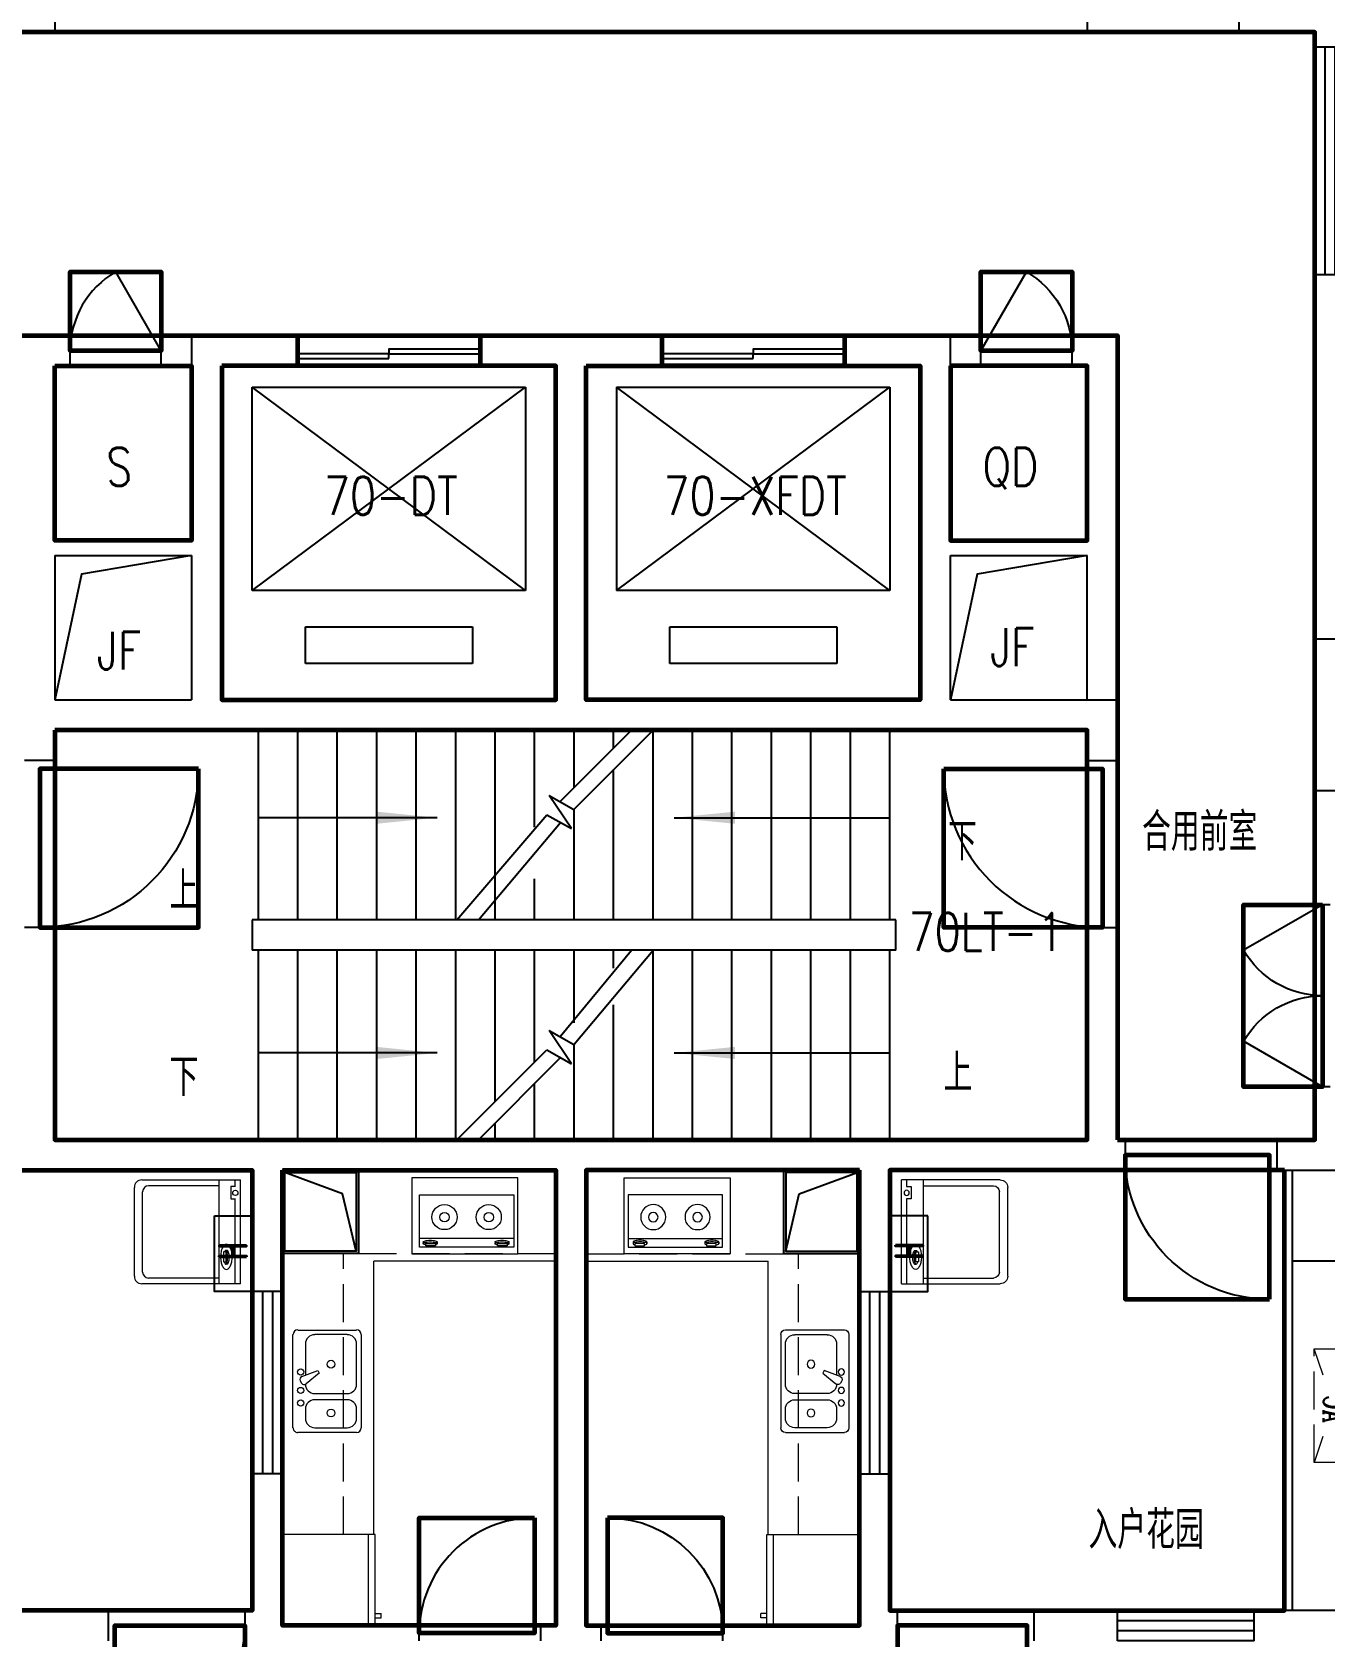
# Model space of a CAD drawing. Extents: x -503269 to -469069, y -592911 to -562261.
# Drawn here: x -489719 to -481203, y -584536 to -573961 of the extents above; entities that cross this region are included whole.
import ezdxf
from ezdxf.enums import TextEntityAlignment as Align

# ---------------------------------------------------------------- set-up
doc = ezdxf.new("R2010")
doc.units = 0
doc.header["$LTSCALE"] = 1000
doc.header["$MEASUREMENT"] = 0
doc.linetypes.add('DASH', pattern=[0.35, 0.25, -0.1])
doc.layers.get('0').update_dxf_attribs({"linetype": 'CONTINUOUS'})
for name, color, linetype, lineweight in [('AC', 11, 'CONTINUOUS', 9), ('axis3', 134, 'CONTINUOUS', 13), ('FUR1', 223, 'CONTINUOUS', 0), ('GT_厨房', 4, 'CONTINUOUS', 60), ('GT_楼梯', 130, 'CONTINUOUS', 60), ('GT_水机房', 170, 'CONTINUOUS', 60), ('GT_电机房', 210, 'CONTINUOUS', 60), ('GT_电梯', 150, 'CONTINUOUS', 60), ('GT_花园', 74, 'CONTINUOUS', 60), ('GT_过道', 30, 'CONTINUOUS', 60), ('GT_门', 245, 'CONTINUOUS', 60), ('房间名称', 7, 'CONTINUOUS', 9), ('核心筒文字', 120, 'CONTINUOUS', 13)]:
    doc.layers.add(name, color=color, linetype=linetype, lineweight=lineweight)
for name, color, linetype in [('STAIR', 3, 'CONTINUOUS'), ('WALL', 2, 'CONTINUOUS'), ('WINDOW', 3, 'CONTINUOUS'), ('WINDOW_TEXT', 7, 'CONTINUOUS'), ('栏杆', 140, 'CONTINUOUS'), ('烟道', 193, 'CONTINUOUS'), ('热水器', 193, 'CONTINUOUS')]:
    doc.layers.add(name, color=color, linetype=linetype)
doc.styles.add('_HZTXT1', font='romand.shx', dxfattribs={"width": 0.7, "bigfont": 'hztxt.shx'})
doc.styles.add('_ROMANC', font='ROMANC', dxfattribs={"width": 0.6})
doc.styles.add('DIM_FONT', font='ROMAND.shx', dxfattribs={"width": 0.7})
doc.styles.add('SIMPLEX', font='SIMPLEX.SHX')
doc.styles.get("Standard").update_dxf_attribs({"font": 'GBENOR', "bigfont": 'GBCBIG'})
doc.styles.add('ZBHZ', font='simplex.shx', dxfattribs={"width": 0.7, "bigfont": 'zbhz.shx'})

# ---------------------------------------------------------------- blocks, each defined once
blk = doc.blocks.new('_ARROW')
blk.add_solid([(0, 0), (-1, 0.1), (-1, -0.1)])
blk = doc.blocks.new('_DBLK')
blk.add_line((-0.45, 0), (-0.45, -0.95))
blk.add_arc((-0.45, 0), 0.95, 270, 0)
at = {"layer": 'WINDOW_TEXT', "style": 'SIMPLEX', "flags": 9}
blk.add_attdef('A', text='', height=1, dxfattribs=at).set_placement((0, 1.5), align=Align.MIDDLE)
blk = doc.blocks.new('_WBLK')
for p, q in [((-0.5, 0.5), (0.5, 0.5)), ((0.5, 0.1667), (-0.5, 0.1667)), ((0.5, -0.1667), (-0.5, -0.1667)), ((-0.5, -0.5), (0.5, -0.5))]:
    blk.add_line(p, q)
at = {"layer": 'WINDOW_TEXT', "style": 'SIMPLEX', "flags": 9}
blk.add_attdef('A', text='', height=1, dxfattribs=at).set_placement((0, 1.5), align=Align.MIDDLE)
blk = doc.blocks.new('M_A0GGR')
for p, q in [((-0.5, 0), (-0.25, -0.433)), ((0.5, 0), (0.25, -0.433))]:
    blk.add_line(p, q)
for centre, start, end in [((-0.5, 0), 300, 0), ((0.5, 0), 180, 240)]:
    blk.add_arc(centre, 0.5, start, end)
blk = doc.blocks.new('hdgfdfs')
at = {"layer": 'WALL'}
for p, q in [((526473, 473273), (526473, 473173)), ((526673, 473173), (526473, 473173)), ((526473, 471673), (526473, 469273)), ((526673, 471673), (526473, 471673)), ((526673, 469273), (526473, 469273)), ((526673, 468273), (526473, 468273)), ((526473, 468273), (526473, 467523)), ((526573, 467523), (526473, 467523)), ((526473, 466323), (526473, 465973)), ((526573, 466323), (526473, 466323)), ((526573, 466323), (526473, 466323))]:
    blk.add_line(p, q, dxfattribs=at)
at = {"layer": 'WINDOW'}
for name, p, xscale, yscale, zscale, rotation in [('_WBLK', (526573, 472423), -1500, 200, 1500, 90), ('M_A0GGR', (526523, 466923), -1200, 1200, 1200, 270)]:
    blk.add_blockref(name, p, dxfattribs=dict(at, xscale=xscale, yscale=yscale, zscale=zscale, rotation=rotation))
blk = doc.blocks.new('jgsdgdsgds')
at = {"layer": 'WALL'}
for p, q in [((627940, 464640), (627940, 464440)), ((627940, 464440), (631340, 464440))]:
    blk.add_line(p, q, dxfattribs=at)
blk = doc.blocks.new('jgdgsdgsdgsd')
at = {"layer": 'WALL'}
for p, q in [((642403, 464640), (642403, 464440)), ((643403, 464640), (643403, 464440)), ((642403, 464440), (639003, 464440)), ((643403, 464440), (643903, 464440)), ((643903, 464440), (643903, 464340)), ((644103, 464340), (643903, 464340))]:
    blk.add_line(p, q, dxfattribs=at)
blk = doc.blocks.new('A$C3C1C112D')
for p, q in [((690, 706), (0, 706)), ((0, 50), (0, 706)), ((43, 670), (0, 670)), ((43, 671), (43, 640)), ((43, 640), (126, 640)), ((126, 640), (126, 671)), ((690, 670), (126, 670)), ((690, 706), (690, 50)), ((0, 561), (690, 561)), ((38, 562), (38, 95)), ((468, 619), (468, 607)), ((478, 610), (478, 593)), ((543, 610), (478, 610)), ((478, 593), (543, 593)), ((543, 593), (543, 610)), ((560, 618), (560, 607)), ((652, 562), (652, 95)), ((640, 0), (50, 0)), ((612, 55), (78, 55))]:
    blk.add_line(p, q)
blk.add_lwpolyline([(428, 611, 0.185158), (433, 599, 0.102042), (453, 584, 0.060862), (478, 576, 0.047173), (511, 573, 0.047173), (545, 576, 0.060862), (570, 584, 0.102042), (590, 599, 0.185158), (595, 611, 0.185158), (590, 624, 0.102042), (570, 638, 0.060862), (545, 647, 0.047173), (511, 650, 0.047173), (478, 647, 0.060862), (453, 638, 0.102042), (433, 624, 0.185158)], format="xyb", close=True)
for points in [[(560, 618, 0.259034), (558, 621, 0.076276), (546, 626, 0.036515), (533, 629, 0.026615), (514, 630, 0.026615), (495, 629, 0.036515), (482, 626, 0.076276), (470, 621, 0.259034), (468, 618, 0.078462), (468, 617, 0.056762)], [(560, 607, 0.259034), (558, 611, 0.076276), (546, 616, 0.036515), (533, 618, 0.026615), (514, 619, 0.026615), (495, 618, 0.036515), (482, 616, 0.076276), (470, 611, 0.259034), (468, 607, 0.259034), (470, 604, 0.056762), (478, 600, 0.036515)], [(543, 598, 0.008736), (546, 599, 0.076276), (558, 604, 0.259034), (560, 607, 0.259034)]]:
    blk.add_lwpolyline(points, format="xyb")
blk.add_circle((86, 671), 17.5)
for centre, radius, start, end in [((50, 50), 50, 180.0011, 270.0011), ((78, 95), 40, 180.0011, 270.0011), ((612, 95), 40, 270.0011, 0.0011), ((640, 50), 50, 270.0011, 0.0011)]:
    blk.add_arc(centre, radius, start, end)
at = {"oblique": 0, "width": 0.8, "flags": 9}
for tag in ['XSIZE', 'YSIZE']:
    blk.add_attdef(tag, (345, 706), '', height=0.5, rotation=0.0011, dxfattribs=at)
blk = doc.blocks.new('f')
at = {"layer": '热水器'}
blk.add_lwpolyline([(497435, 492394), (497435, 492144), (496935, 492144), (496935, 492394)], close=True, dxfattribs=at)
at = {"layer": '热水器', "style": '_HZTXT1', "oblique": -180, "text_generation_flag": 4, "width": 0.7}
blk.add_text('H', height=180, rotation=180, dxfattribs=at).set_placement((497262, 492182))
blk = doc.blocks.new('REF1')
for p, q in [((-300, -566), (300, -566)), ((-250, -610), (-250, -650)), ((-220, -610), (-220, -650)), ((-250, -650), (-220, -650))]:
    blk.add_line(p, q)
blk.add_lwpolyline([(-300, -610), (300, -610), (300, 0), (-300, 0)], close=True)
blk = doc.blocks.new('M_E29JIV')
at = {"color": 0, "linetype": 'ByBlock'}
for p, q in [((31, 337), (419, 337)), ((0, -307), (0, 307)), ((82, 245), (82, 40)), ((358, 307), (143, 307)), ((419, -20), (419, 245)), ((450, 307), (450, -307)), ((48, 2), (57, -12)), ((59, 31), (163, 70)), ((173, 53), (87, -18)), ((163, 70), (173, 53)), ((143, -82), (358, -82)), ((82, -184), (82, -245)), ((358, -123), (143, -123)), ((419, -245), (419, -184)), ((143, -307), (358, -307)), ((419, -338), (31, -338))]:
    blk.add_line(p, q, dxfattribs=at)
for centre, radius in [((251, 112), 25.6), ((51, 61), 20.5), ((51, -61), 20.5), ((51, -143), 20.5), ((251, -210), 25.6)]:
    blk.add_circle(centre, radius, dxfattribs=at)
for centre, radius, start, end in [((31, 307), 30.7, 90, 180), ((419, 307), 30.7, 0, 90), ((143, 245), 61.4, 90, 180), ((358, 245), 61.4, 0, 90), ((66, 12), 20.5, 110.5377, 210), ((74, -2), 20.5, 210, 309.4623), ((143, -20), 61.4, 180, 270), ((358, -20), 61.4, 270, 0), ((143, -184), 61.4, 90, 180), ((358, -184), 61.4, 0, 90), ((31, -307), 30.7, 180, 270), ((143, -245), 61.4, 180, 270), ((358, -245), 61.4, 270, 0), ((419, -307), 30.7, 270, 0)]:
    blk.add_arc(centre, radius, start, end, dxfattribs=at)
at = {"style": 'DIM_FONT', "width": 0.8, "flags": 9}
for tag in ['XSIZE', 'YSIZE']:
    blk.add_attdef(tag, (0, 0), '', height=0.5, dxfattribs=at)
blk = doc.blocks.new('A$C65CE207E')
for p, q in [((500, 700), (0, 700)), ((0, 700), (0, 0)), ((44, 649), (387, 649)), ((44, 27), (44, 649)), ((100, 27), (100, 649)), ((387, 649), (387, 27)), ((500, 0), (500, 700)), ((52, 607), (68, 607)), ((52, 543), (52, 607)), ((68, 543), (52, 543)), ((77, 624), (66, 624)), ((78, 532), (66, 532)), ((68, 607), (68, 543)), ((52, 70), (52, 134)), ((52, 134), (68, 134)), ((77, 151), (66, 151)), ((68, 134), (68, 70)), ((387, 27), (44, 27)), ((68, 70), (52, 70)), ((78, 59), (66, 59)), ((0, 0), (500, 0))]:
    blk.add_line(p, q)
for points in [[(57, 607, -0.008736), (58, 610, -0.076276), (63, 622, -0.259034), (66, 624, -0.259034)], [(66, 624, -0.259034), (70, 622, -0.076276), (75, 610, -0.036515), (77, 597, -0.026615), (78, 578, -0.026615), (77, 559, -0.036515), (75, 546, -0.076276), (70, 534, -0.259034), (66, 532, -0.259034), (63, 534, -0.056762), (59, 543, -0.036515)], [(77, 624, -0.259034), (80, 622, -0.076276), (85, 610, -0.036515), (88, 597, -0.026615), (89, 578, -0.026615), (88, 559, -0.036515), (85, 546, -0.076276), (80, 534, -0.259034), (77, 532, -0.078462), (76, 532, -0.056762)], [(57, 134, -0.008736), (58, 137, -0.076276), (63, 149, -0.259034), (66, 151, -0.259034)], [(66, 151, -0.259034), (70, 149, -0.076276), (75, 137, -0.036515), (77, 124, -0.026615), (78, 105, -0.026615), (77, 86, -0.036515), (75, 73, -0.076276), (70, 61, -0.259034), (66, 59, -0.259034), (63, 61, -0.056762), (59, 70, -0.036515)], [(77, 151, -0.259034), (80, 149, -0.076276), (85, 137, -0.036515), (88, 124, -0.026615), (89, 105, -0.026615), (88, 86, -0.036515), (85, 73, -0.076276), (80, 61, -0.259034), (77, 59, -0.078462), (76, 59, -0.056762)]]:
    blk.add_lwpolyline(points, format="xyb")
for centre, radius in [((241, 484), 82.5), ((241, 484), 31.6), ((241, 192), 82.5), ((241, 192), 31.6)]:
    blk.add_circle(centre, radius)
at = {"oblique": -180, "text_generation_flag": 4, "width": 0.8, "flags": 9}
for tag in ['YSIZE', 'XSIZE']:
    blk.add_attdef(tag, (500, 350), '', height=0.5, rotation=90, dxfattribs=at)
blk = doc.blocks.new('ht')
at = {"layer": '烟道'}
for points in [[(452112, 309628), (452112, 309078), (451612, 309078), (451612, 309628)], [(452097, 309613), (452097, 309093), (451627, 309093), (451627, 309613)]]:
    blk.add_lwpolyline(points, close=True, dxfattribs=at)
blk.add_lwpolyline([(452097, 309093), (452008, 309471), (451627, 309613)], dxfattribs=at)
blk = doc.blocks.new('hgsgdf')
at = {"layer": 'FUR1', "linetype": 'DASH'}
for p, q in [((673924, 475258), (673924, 477108)), ((675324, 477108), (674024, 477108))]:
    blk.add_line(p, q, dxfattribs=at)
at = {"layer": 'FUR1'}
for p in [(674124, 475258), (675324, 477058)]:
    blk.add_line(p, (674124, 477058), dxfattribs=at)
at = {"layer": 'WALL'}
for p, q in [((672024, 477858), (675424, 477858)), ((671774, 477658), (673324, 477658)), ((673324, 476858), (673324, 477658)), ((673524, 477658), (675324, 477658)), ((673524, 476858), (673524, 477658)), ((675324, 474658), (675324, 477658)), ((673524, 476858), (673324, 476858)), ((673324, 474758), (673324, 475658)), ((673524, 475658), (673324, 475658)), ((673524, 474658), (673524, 475658)), ((671824, 474758), (672374, 474758)), ((672374, 474758), (672374, 474558)), ((673274, 474758), (673324, 474758)), ((673274, 474758), (673274, 474558)), ((674424, 474658), (673524, 474658)), ((674424, 474558), (674424, 474658)), ((675324, 474658), (675224, 474658)), ((675224, 474558), (675224, 474658))]:
    blk.add_line(p, q, dxfattribs=at)
at = {"layer": 'FUR1', "xscale": 0.9916666666395026, "yscale": 0.9916666666395026, "zscale": 0.9916666666666667, "rotation": 270.0000004304741}
blk.add_blockref('A$C3C1C112D', (672547, 477594), dxfattribs=at)
at = {"layer": 'FUR1'}
blk.add_blockref('ht', (221911, 168031), dxfattribs=at)
for name, p, rotation in [('A$C65CE207E', (675074, 477108), 90), ('M_E29JIV', (673592, 476268), 4.66907463e-08), ('REF1', (673524, 474958), 89.99999993663398)]:
    blk.add_blockref(name, p, dxfattribs=dict(at, rotation=rotation))
at = {"layer": 'WINDOW'}
for name, p, xscale, yscale, zscale, rotation in [('_WBLK', (673424, 476258), 1200, 200.0000000001164, 1200, 90), ('_DBLK', (674824, 474608), 800, 800, 800, 180)]:
    blk.add_blockref(name, p, dxfattribs=dict(at, xscale=xscale, yscale=yscale, zscale=zscale, rotation=rotation))
at = {"layer": 'WINDOW', "xscale": 900, "yscale": 900, "zscale": 900}
blk.add_blockref('_DBLK', (672824, 474658), dxfattribs=at)
at = {"layer": '热水器', "rotation": 90}
blk.add_blockref('f', (1165468, -20077), dxfattribs=at)
blk = doc.blocks.new('_C10HGB')
at = {"linetype": 'DASH'}
for p, q in [((0, 250), (177, 191)), ((750, 250), (573, 191)), ((172, 57), (0, 0)), ((575, 58), (750, 0))]:
    blk.add_line(p, q, dxfattribs=at)
blk.add_lwpolyline([(750, 0), (750, 250), (0, 250), (0, 0), (750, 0)], dxfattribs=at)
at = {"style": '_ROMANC', "width": 0.7}
blk.add_text('AC', height=148.6, rotation=360, dxfattribs=at).set_placement((261, 60))
at = {"style": 'DIM_FONT', "width": 0.8, "flags": 9}
for tag in ['XSIZE', 'YSIZE']:
    blk.add_attdef(tag, (0, 0), '', height=0.5, dxfattribs=at)
blk = doc.blocks.new('dgsdf')
at = {"layer": 'FUR1', "linetype": 'DASH'}
for p, q in [((685252, 477108), (686552, 477108)), ((686652, 475258), (686652, 477108))]:
    blk.add_line(p, q, dxfattribs=at)
at = {"layer": 'FUR1'}
for p in [(685252, 477058), (686452, 475258)]:
    blk.add_line(p, (686452, 477058), dxfattribs=at)
at = {"layer": 'STAIR'}
blk.add_line((690502, 477058), (689902, 477058), dxfattribs=at)
at = {"layer": 'WALL'}
for p, q in [((688552, 477858), (685152, 477858)), ((688802, 477858), (688752, 477858)), ((688802, 477858), (688802, 477658)), ((689802, 477858), (690052, 477858)), ((689802, 477858), (689802, 477658)), ((685252, 474658), (685252, 477658)), ((687052, 477658), (685252, 477658)), ((687052, 476858), (687052, 477658)), ((688802, 477658), (687252, 477658)), ((687252, 476858), (687252, 477658)), ((689802, 477658), (690252, 477658)), ((687052, 476858), (687252, 476858)), ((687052, 474658), (687052, 475658)), ((687052, 475658), (687252, 475658)), ((687252, 474758), (687252, 475658)), ((687302, 474758), (687252, 474758)), ((687302, 474758), (687302, 474558)), ((688202, 474758), (688202, 474558)), ((688752, 474758), (688202, 474758)), ((688752, 474558), (688752, 474758)), ((693052, 474758), (689652, 474758)), ((689652, 474558), (689652, 474758)), ((685252, 474658), (685352, 474658)), ((685352, 474558), (685352, 474658)), ((686152, 474658), (687052, 474658)), ((686152, 474558), (686152, 474658))]:
    blk.add_line(p, q, dxfattribs=at)
at = {"layer": '栏杆'}
for p, q in [((689852, 477658), (689852, 474758)), ((689902, 477658), (689902, 474758))]:
    blk.add_line(p, q, dxfattribs=at)
at = {"layer": 'AC', "xscale": -1, "rotation": 270}
blk.add_blockref('_C10HGB', (690049, 475732), dxfattribs=at)
at = {"layer": 'FUR1', "xscale": -1}
for name, p, rotation in [('A$C65CE207E', (685502, 477108), 270), ('M_E29JIV', (686984, 476268), 359.9999999533093), ('REF1', (687052, 474958), 270.000000063366)]:
    blk.add_blockref(name, p, dxfattribs=dict(at, rotation=rotation))
blk.add_blockref('ht', (1138664, 168031), dxfattribs=at)
at = {"layer": 'FUR1', "xscale": -0.9916666666395026, "yscale": 0.9916666666395026, "zscale": 0.9916666666666667, "rotation": 89.99999956952593}
blk.add_blockref('A$C3C1C112D', (688029, 477594), dxfattribs=at)
at = {"layer": 'WINDOW'}
for name, p, xscale, yscale, zscale in [('_DBLK', (689302, 477758), -1000, 1000, 1000), ('_WBLK', (689202, 474658), -900, 200, 900), ('_DBLK', (687752, 474658), -900, 900, 900)]:
    blk.add_blockref(name, p, dxfattribs=dict(at, xscale=xscale, yscale=yscale, zscale=zscale))
for name, p, xscale, yscale, zscale, rotation in [('_WBLK', (687152, 476258), -1200, 200.0000000001164, 1200, 270), ('_DBLK', (685752, 474608), -800, 800, 800, 180)]:
    blk.add_blockref(name, p, dxfattribs=dict(at, xscale=xscale, yscale=yscale, zscale=zscale, rotation=rotation))
at = {"layer": '热水器', "xscale": -1, "rotation": 270}
blk.add_blockref('f', (195108, -20077), dxfattribs=at)
blk = doc.blocks.new('M_A1SFU')
blk.add_line((-0.5, 0), (0, -0.866))
blk.add_arc((-0.5, 0), 1, 300, 0)

msp = doc.modelspace()

# ---------------------------------------------------------------- linework, layer by layer
at = {"layer": 'GT_厨房'}
for points in [[(-488069, -581461), (-486269, -581461), (-486269, -584461), (-488069, -584461), (-488069, -581461)], [(-484269, -581461), (-486069, -581461), (-486069, -584461), (-484269, -584461), (-484269, -581461)]]:
    msp.add_lwpolyline(points, dxfattribs=at)
at = {"layer": 'GT_楼梯'}
msp.add_lwpolyline([(-489569, -578561), (-489569, -581261), (-482769, -581261), (-482769, -578561), (-489569, -578561)], dxfattribs=at)
at = {"layer": 'GT_水机房'}
msp.add_lwpolyline([(-489569, -576161), (-488669, -576161), (-488669, -577311), (-489569, -577311), (-489569, -576161)], dxfattribs=at)
at = {"layer": 'GT_电机房'}
msp.add_lwpolyline([(-483669, -576161), (-483669, -577311), (-482769, -577311), (-482769, -576161), (-483669, -576161)], dxfattribs=at)
at = {"layer": 'GT_电梯'}
for points in [[(-488469, -576161), (-488469, -578361), (-486269, -578361), (-486269, -576161), (-488469, -576161)], [(-486069, -576161), (-483869, -576161), (-483869, -578361), (-486069, -578361), (-486069, -576161)]]:
    msp.add_lwpolyline(points, dxfattribs=at)
at = {"layer": 'GT_花园'}
for points in [[(-490869, -581461), (-488269, -581461), (-488269, -584361), (-490869, -584361), (-490869, -581461)], [(-481469, -581461), (-484069, -581461), (-484069, -584361), (-481469, -584361), (-481469, -581461)]]:
    msp.add_lwpolyline(points, dxfattribs=at)
at = {"layer": 'GT_过道'}
msp.add_lwpolyline([(-482569, -581261), (-481269, -581261), (-481269, -573961), (-491069, -573961), (-491069, -575961), (-482569, -575961), (-482569, -581261)], dxfattribs=at)
at = {"layer": 'GT_门'}
for points in [[(-489169, -575541), (-488869, -575541), (-488869, -576061), (-489469, -576061), (-489469, -575541), (-489169, -575541)], [(-483169, -575541), (-482869, -575541), (-482869, -576061), (-483469, -576061), (-483469, -575541), (-483169, -575541)], [(-487969, -575961), (-486769, -575961), (-486769, -576161), (-487969, -576161), (-487969, -575961)], [(-485569, -575961), (-484369, -575961), (-484369, -576161), (-485569, -576161), (-485569, -575961)], [(-488624, -578816), (-489669, -578816), (-489669, -579861), (-488624, -579861), (-488624, -578816)], [(-483714, -578816), (-482669, -578816), (-482669, -579861), (-483714, -579861), (-483714, -578816)], [(-481219, -579711), (-481219, -580911), (-481739, -580911), (-481739, -579711), (-481219, -579711)], [(-481569, -582311), (-481569, -581361), (-482519, -581361), (-482519, -582311), (-481569, -582311)], [(-486409, -583751), (-486409, -584511), (-487169, -584511), (-487169, -583751), (-486409, -583751)], [(-485929, -583751), (-485929, -584511), (-485169, -584511), (-485169, -583751), (-485929, -583751)], [(-489174, -585316), (-489174, -584461), (-488319, -584461), (-488319, -585316), (-489174, -585316)], [(-483164, -585316), (-483164, -584461), (-484019, -584461), (-484019, -585316), (-483164, -585316)]]:
    msp.add_lwpolyline(points, dxfattribs=at)
at = {"layer": 'STAIR'}
for p, q in [((-488269, -576301), (-486469, -576301)), ((-486469, -577641), (-488269, -576301)), ((-488269, -577641), (-486469, -576301)), ((-488269, -577641), (-488269, -576301)), ((-486469, -576301), (-486469, -577641)), ((-485869, -576301), (-484069, -576301)), ((-485869, -576301), (-485869, -577641)), ((-484069, -577641), (-485869, -576301)), ((-485869, -577641), (-484069, -576301)), ((-484069, -576301), (-484069, -577641)), ((-486469, -577641), (-488269, -577641)), ((-484069, -577641), (-485869, -577641)), ((-487919, -577881), (-486819, -577881)), ((-487919, -578121), (-487919, -577881)), ((-486819, -577881), (-486819, -578121)), ((-485519, -578121), (-485519, -577881)), ((-485519, -577881), (-484419, -577881)), ((-484419, -577881), (-484419, -578121)), ((-486819, -578121), (-487919, -578121)), ((-484419, -578121), (-485519, -578121)), ((-488229, -579811), (-488229, -578561)), ((-487969, -579811), (-487969, -578561)), ((-487709, -579811), (-487709, -578561)), ((-487449, -579811), (-487449, -578561)), ((-487189, -579811), (-487189, -578561)), ((-486929, -579811), (-486929, -578561)), ((-486669, -579811), (-486669, -578561)), ((-486409, -579200), (-486409, -578561)), ((-486240, -579030), (-485771, -578561)), ((-486149, -578940), (-486149, -578561)), ((-486149, -579081), (-485629, -578561)), ((-485889, -578680), (-485889, -578561)), ((-485629, -579811), (-485629, -578561)), ((-485369, -579811), (-485369, -578561)), ((-485109, -579811), (-485109, -578561)), ((-484849, -579811), (-484849, -578561)), ((-484589, -579811), (-484589, -578561)), ((-484329, -579811), (-484329, -578561)), ((-484069, -579811), (-484069, -578561)), ((-485889, -579811), (-485889, -578821)), ((-486166, -579210), (-486314, -578991)), ((-486314, -578991), (-486151, -579083)), ((-486149, -579811), (-486149, -579081)), ((-486921, -579811), (-486328, -579118)), ((-486779, -579811), (-486238, -579169)), ((-486328, -579118), (-486166, -579210)), ((-486409, -579811), (-486409, -579541)), ((-488229, -581261), (-488229, -580011)), ((-487969, -581261), (-487969, -580011)), ((-487709, -581261), (-487709, -580011)), ((-487449, -581261), (-487449, -580011)), ((-487189, -581261), (-487189, -580011)), ((-486929, -581261), (-486929, -580011)), ((-486669, -581010), (-486669, -580011)), ((-486409, -580750), (-486409, -580011)), ((-486240, -580580), (-485771, -580011)), ((-486149, -580490), (-486149, -580011)), ((-486149, -580631), (-485629, -580011)), ((-485889, -580130), (-485889, -580011)), ((-485629, -581261), (-485629, -580011)), ((-485369, -581261), (-485369, -580011)), ((-485109, -581261), (-485109, -580011)), ((-484849, -581261), (-484849, -580011)), ((-484589, -581261), (-484589, -580011)), ((-484329, -581261), (-484329, -580011)), ((-484069, -581261), (-484069, -580011)), ((-485889, -581261), (-485889, -580371)), ((-486314, -580541), (-486151, -580633)), ((-486166, -580760), (-486314, -580541)), ((-486921, -581261), (-486328, -580668)), ((-486328, -580668), (-486166, -580760)), ((-486149, -581261), (-486149, -580631)), ((-486779, -581261), (-486238, -580719)), ((-486409, -581261), (-486409, -580891)), ((-486669, -581261), (-486669, -581151))]:
    msp.add_line(p, q, dxfattribs=at)
for points in [[(-487051, -579138), (-488229, -579138)], [(-485489, -579138), (-484069, -579138)], [(-487051, -580688), (-488229, -580688)], [(-485489, -580688), (-484069, -580688)]]:
    msp.add_lwpolyline(points, dxfattribs=at)
at = {"layer": 'WALL'}
for p, q in [((-489469, -575961), (-489819, -575961)), ((-489469, -576161), (-489469, -575961)), ((-488869, -576161), (-488869, -575961)), ((-488869, -575961), (-487969, -575961)), ((-488669, -575961), (-488669, -577311)), ((-487969, -576161), (-487969, -575961)), ((-486769, -576161), (-486769, -575961)), ((-485569, -575961), (-486769, -575961)), ((-485569, -576161), (-485569, -575961)), ((-484369, -576161), (-484369, -575961)), ((-483469, -575961), (-484369, -575961)), ((-483669, -577311), (-483669, -575961)), ((-483469, -576161), (-483469, -575961)), ((-482869, -576161), (-482869, -575961)), ((-482869, -575961), (-482569, -575961)), ((-482569, -578761), (-482569, -575961)), ((-489469, -576161), (-489569, -576161)), ((-489569, -576161), (-489569, -577311)), ((-488869, -576161), (-488669, -576161)), ((-487969, -576161), (-488469, -576161)), ((-488469, -576161), (-488469, -578361)), ((-486269, -576161), (-486769, -576161)), ((-486269, -578361), (-486269, -576161)), ((-485569, -576161), (-486069, -576161)), ((-486069, -578361), (-486069, -576161)), ((-483869, -576161), (-484369, -576161)), ((-483869, -578361), (-483869, -576161)), ((-483469, -576161), (-483669, -576161)), ((-482869, -576161), (-482769, -576161)), ((-482769, -577311), (-482769, -576161)), ((-489569, -577311), (-488669, -577311)), ((-483669, -577311), (-482769, -577311)), ((-489569, -577411), (-489569, -578361)), ((-489569, -577411), (-488669, -577411)), ((-488669, -577411), (-488669, -578361)), ((-483669, -578361), (-483669, -577411)), ((-483669, -577411), (-482769, -577411)), ((-482769, -578361), (-482769, -577411)), ((-489569, -578361), (-488669, -578361)), ((-488469, -578361), (-486269, -578361)), ((-486069, -578361), (-483869, -578361)), ((-483669, -578361), (-482569, -578361)), ((-489569, -578561), (-489569, -578761)), ((-489569, -578561), (-482769, -578561)), ((-482769, -578761), (-482769, -578561)), ((-489569, -578761), (-489769, -578761)), ((-482769, -578761), (-482569, -578761)), ((-488269, -579811), (-488269, -580011)), ((-484029, -579811), (-488269, -579811)), ((-484029, -580011), (-484029, -579811)), ((-489569, -579861), (-489769, -579861)), ((-489569, -579861), (-489569, -581261)), ((-482769, -579861), (-482569, -579861)), ((-482769, -579861), (-482769, -581261)), ((-482569, -579861), (-482569, -581261)), ((-484029, -580011), (-488269, -580011))]:
    msp.add_line(p, q, dxfattribs=at)
at = {"layer": 'WINDOW'}
for p, q in [((-487969, -576161), (-486769, -576161)), ((-485569, -576161), (-484369, -576161))]:
    msp.add_line(p, q, dxfattribs=at)
for points in [[(-487369, -576111), (-487369, -576081), (-487969, -576081), (-487969, -576111)], [(-486769, -576081), (-486769, -576051), (-487369, -576051), (-487369, -576081)], [(-484969, -576111), (-484969, -576081), (-485569, -576081), (-485569, -576111)], [(-484369, -576081), (-484369, -576051), (-484969, -576051), (-484969, -576081)]]:
    msp.add_lwpolyline(points, close=True, dxfattribs=at)
for points in [[(-488669, -577411), (-489394, -577534), (-489569, -578361)], [(-482769, -577411), (-483494, -577534), (-483669, -578361)]]:
    msp.add_lwpolyline(points, dxfattribs=at)

# ---------------------------------------------------------------- block references
for name, p in [('hdgfdfs', (-1007742, -1047234)), ('hgsgdf', (-1161593, -1059119)), ('dgsdf', (-1171322, -1059119))]:
    msp.add_blockref(name, p)
at = {"layer": 'axis3'}
for name, p in [('jgsdgdsgds', (-1117510, -1038401)), ('jgdgsdgsdgsd', (-1125173, -1038401))]:
    msp.add_blockref(name, p, dxfattribs=at)
at = {"layer": 'STAIR', "yscale": 400, "zscale": 400}
for p, xscale, rotation in [((-487051, -579138, 0), 400, 3.07658667e-08), ((-485489, -579138, 0), -400, 3.07742631e-08), ((-487051, -580688, 0), 400, 3.07658667e-08), ((-485489, -580688, 0), -400, 3.07742631e-08)]:
    msp.add_blockref('_ARROW', p, dxfattribs=dict(at, xscale=xscale, rotation=rotation))
at = {"layer": 'WINDOW'}
for name, p, xscale, yscale, zscale, rotation in [('M_A1SFU', (-489169, -576061), 600, 600, 600, 180), ('M_A1SFU', (-483169, -576061), -600, 600, 600, 180), ('_DBLK', (-489669, -579311), -1100, 1100, 1100, 90), ('_DBLK', (-482669, -579311), 1100, 1100, 1100, 270)]:
    msp.add_blockref(name, p, dxfattribs=dict(at, xscale=xscale, yscale=yscale, zscale=zscale, rotation=rotation))

# ---------------------------------------------------------------- texts
at = {"layer": '房间名称', "style": 'ZBHZ', "width": 0.8}
msp.add_text('入户花园', height=250, dxfattribs=at).set_placement((-482381, -583956), align=Align.CENTER)
at = {"layer": '核心筒文字', "style": 'ZBHZ', "width": 0.8}
for s, p in [('S', (-489146, -576950)), ('QD', (-483275, -576950)), ('70-DT', (-487356, -577141)), ('70-XFDT', (-484956, -577141)), ('JF', (-489146, -578162)), ('JF', (-483263, -578139)), ('合用前室', (-482028, -579356)), ('下', (-483590, -579419)), ('上', (-488719, -579744)), ('70LT-1', (-483435, -580015)), ('上', (-483621, -580944)), ('下', (-488719, -580973))]:
    msp.add_text(s, height=250, dxfattribs=at).set_placement(p, align=Align.CENTER)

doc.saveas('drawing.dxf')
